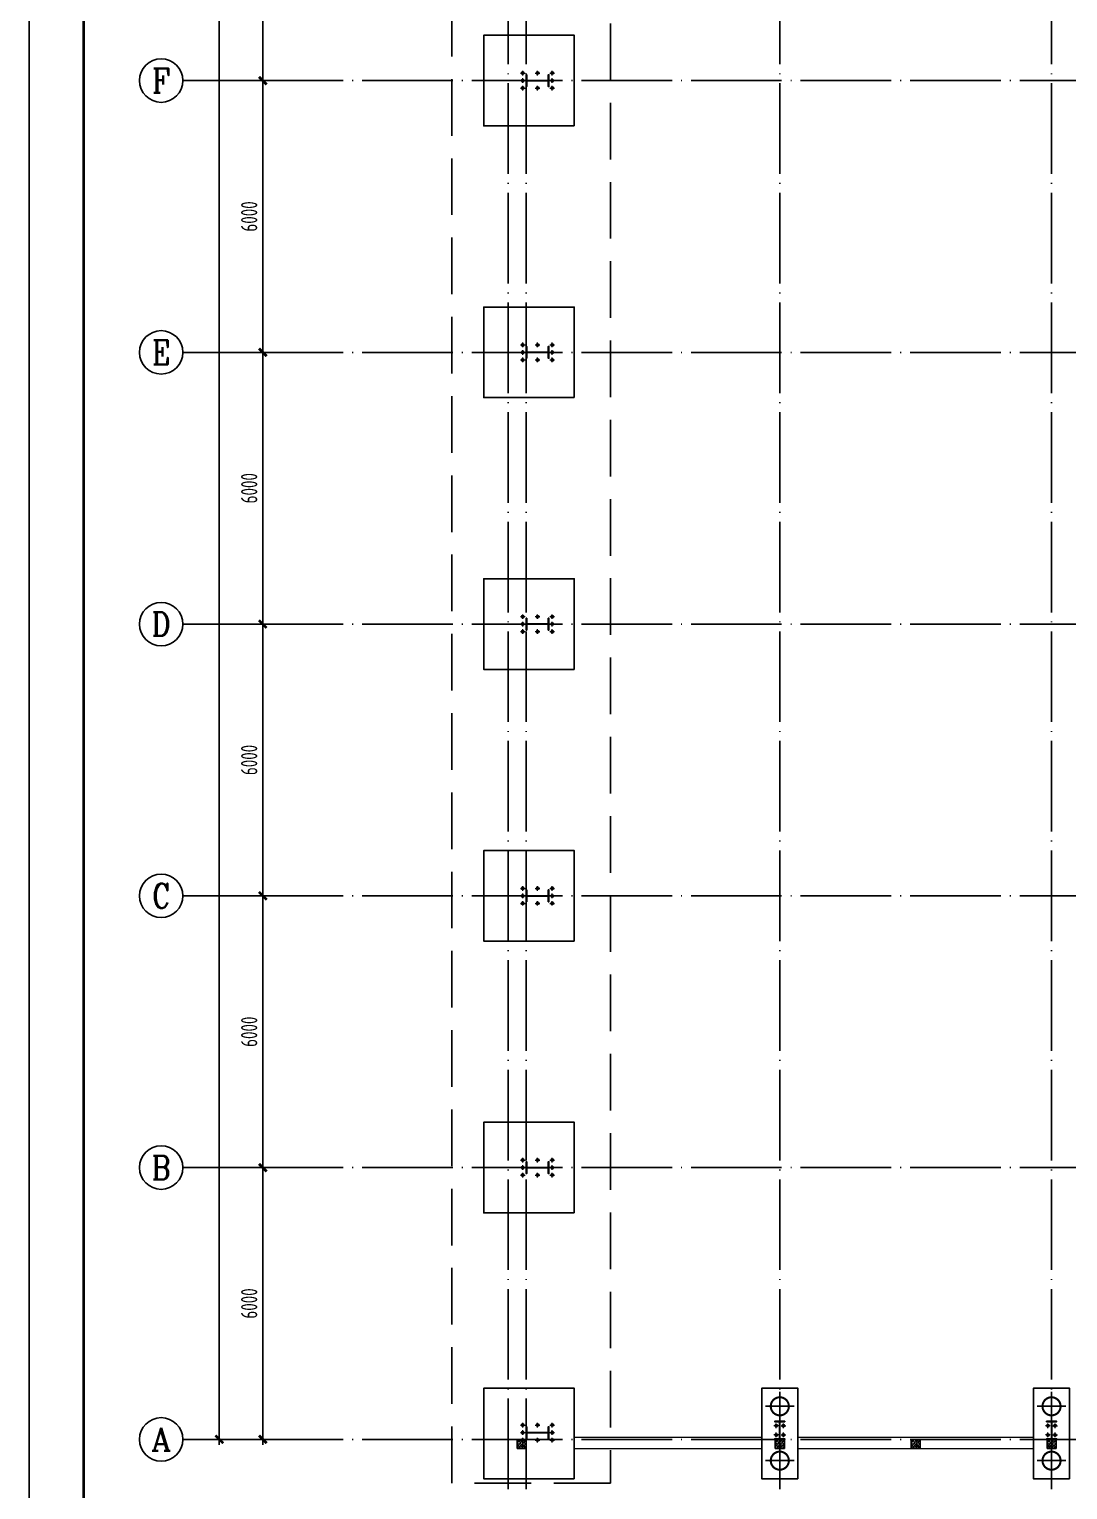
# Model space of a CAD drawing. Extents: x -1389621 to 57380, y -92505 to 283644.
# Drawn here: x -1314052 to -1291119, y 166004 to 198252 of the extents above; entities that cross this region are included whole.
import ezdxf
from ezdxf.enums import TextEntityAlignment as Align

# ---------------------------------------------------------------- set-up
doc = ezdxf.new("R2010")
doc.units = 0
doc.header["$LTSCALE"] = 100
doc.header["$MEASUREMENT"] = 0
for name, pattern in [('CENTERX2', [101.6, 63.5, -12.7, 12.7, -12.7]), ('DASH', [0.35, 0.25, -0.1]), ('DOTE', [2.42, 2, -0.2, 0.02, -0.2])]:
    doc.linetypes.add(name, pattern=pattern)
doc.layers.get('0').update_dxf_attribs({"linetype": 'CONTINUOUS'})
doc.layers.get('Defpoints').update_dxf_attribs({"linetype": 'CONTINUOUS'})
for name, color, linetype in [('11000', 4, 'CONTINUOUS'), ('708', 2, 'CONTINUOUS'), ('AXIS', 3, 'CONTINUOUS'), ('AXIS_TEXT', 7, 'CONTINUOUS'), ('BORDER', 7, 'CONTINUOUS'), ('DIM', 3, 'CONTINUOUS'), ('DOTE', 1, 'DOTE'), ('单桩', 6, 'CONTINUOUS'), ('承台', 2, 'CONTINUOUS'), ('柱子', 3, 'CONTINUOUS'), ('标注', 4, 'CONTINUOUS')]:
    doc.layers.add(name, color=color, linetype=linetype)
doc.layers.add('HATCH', color=254, linetype='CONTINUOUS', lineweight=0)
doc.layers.add('轴线', color=1, linetype='CENTERX2', lineweight=13)
doc.styles.add('_TCH_AXIS', font='COMPLEX', dxfattribs={"bigfont": 'GBCBIG'})
doc.styles.add('COMPLEX', font='COMPLEX')
doc.styles.add('DIM_FONT', font='SIMPLEX', dxfattribs={"width": 0.7, "bigfont": 'GBCBIG'})
doc.styles.add('TSSD_Dimension', font='tssdeng.shx', dxfattribs={"width": 0.7, "bigfont": 'hztxt.shx'})
doc.dimstyles.new('TSSD_100_100', dxfattribs={"dimtxt": 300, "dimasz": 100, "dimexe": 100, "dimexo": 250, "dimgap": 100, "dimtad": 1, "dimdec": 0, "dimzin": 0, "dimdsep": 46, "dimtxsty": 'TSSD_Dimension', "dimblk": 'ARCHTICK', "dimblk1": 'ARCHTICK', "dimblk2": 'ARCHTICK', "dimcen": 0, "dimdle": 100, "dimclrt": 7, "dimadec": 0, "dimazin": 0, "dimtfac": 1, "dimtdec": 0, "dimtix": 1, "dimtmove": 2, "dimatfit": 3, "dimfxl": 0, "dimtolj": 1, "dimtzin": 0, "dimarcsym": 0})

# ---------------------------------------------------------------- blocks, each defined once
blk = doc.blocks.new('_ArchTick')
at = {"color": 0, "linetype": 'ByBlock'}
blk.add_lwpolyline([(-0.71, -0.71, 0.5, 0.5, 0), (0.71, 0.71, 0.5, 0.5, 0)], format="xyseb", dxfattribs=at)
blk = doc.blocks.new('*D1594')
at = {"layer": 'Defpoints', "color": 0, "ltscale": 100}
for p in [(-1308894, 173117), (-1307400, 173117), (-1307400, 167117)]:
    blk.add_point(p, dxfattribs=at)
at = {"layer": 'DIM', "color": 0, "lineweight": -2, "ltscale": 100}
for p, q in [((-1308894, 166997), (-1308894, 173237)), ((-1307700, 173117), (-1309014, 173117)), ((-1307700, 167117), (-1309014, 167117))]:
    blk.add_line(p, q, dxfattribs=at)
at = {"layer": 'DIM', "color": 0, "lineweight": -2, "ltscale": 100, "xscale": 120, "yscale": 120, "zscale": 120}
for p, rotation in [((-1308894, 173117), 90), ((-1308894, 167117), 270)]:
    blk.add_blockref('_ArchTick', p, dxfattribs=dict(at, rotation=rotation))
at = {"layer": 'DIM', "color": 7, "ltscale": 100, "insert": (-1309194, 170117), "char_height": 360, "attachment_point": 5, "rotation": 90, "style": 'TSSD_Dimension'}
blk.add_mtext('\\A1;6000', dxfattribs=at)
blk = doc.blocks.new('*D1595')
at = {"layer": 'Defpoints', "color": 0, "ltscale": 100}
for p in [(-1308894, 179117), (-1307400, 179117), (-1307400, 173117)]:
    blk.add_point(p, dxfattribs=at)
at = {"layer": 'DIM', "color": 0, "lineweight": -2, "ltscale": 100}
for p, q in [((-1307700, 179117), (-1309014, 179117)), ((-1308894, 172997), (-1308894, 179237)), ((-1307700, 173117), (-1309014, 173117))]:
    blk.add_line(p, q, dxfattribs=at)
at = {"layer": 'DIM', "color": 0, "lineweight": -2, "ltscale": 100, "xscale": 120, "yscale": 120, "zscale": 120}
for p, rotation in [((-1308894, 179117), 90), ((-1308894, 173117), 270)]:
    blk.add_blockref('_ArchTick', p, dxfattribs=dict(at, rotation=rotation))
at = {"layer": 'DIM', "color": 7, "ltscale": 100, "insert": (-1309194, 176117), "char_height": 360, "attachment_point": 5, "rotation": 90, "style": 'TSSD_Dimension'}
blk.add_mtext('\\A1;6000', dxfattribs=at)
blk = doc.blocks.new('*D1596')
at = {"layer": 'Defpoints', "color": 0, "ltscale": 100}
for p in [(-1308894, 185117), (-1307400, 185117), (-1307400, 179117)]:
    blk.add_point(p, dxfattribs=at)
at = {"layer": 'DIM', "color": 0, "lineweight": -2, "ltscale": 100}
for p, q in [((-1307700, 185117), (-1309014, 185117)), ((-1308894, 178997), (-1308894, 185237)), ((-1307700, 179117), (-1309014, 179117))]:
    blk.add_line(p, q, dxfattribs=at)
at = {"layer": 'DIM', "color": 0, "lineweight": -2, "ltscale": 100, "xscale": 120, "yscale": 120, "zscale": 120}
for p, rotation in [((-1308894, 185117), 90), ((-1308894, 179117), 270)]:
    blk.add_blockref('_ArchTick', p, dxfattribs=dict(at, rotation=rotation))
at = {"layer": 'DIM', "color": 7, "ltscale": 100, "insert": (-1309194, 182117), "char_height": 360, "attachment_point": 5, "rotation": 90, "style": 'TSSD_Dimension'}
blk.add_mtext('\\A1;6000', dxfattribs=at)
blk = doc.blocks.new('*D1597')
at = {"layer": 'Defpoints', "color": 0, "ltscale": 100}
for p in [(-1308894, 191117), (-1307400, 191117), (-1307400, 185117)]:
    blk.add_point(p, dxfattribs=at)
at = {"layer": 'DIM', "color": 0, "lineweight": -2, "ltscale": 100}
for p, q in [((-1308894, 184997), (-1308894, 191237)), ((-1307700, 191117), (-1309014, 191117)), ((-1307700, 185117), (-1309014, 185117))]:
    blk.add_line(p, q, dxfattribs=at)
at = {"layer": 'DIM', "color": 0, "lineweight": -2, "ltscale": 100, "xscale": 120, "yscale": 120, "zscale": 120}
for p, rotation in [((-1308894, 191117), 90), ((-1308894, 185117), 270)]:
    blk.add_blockref('_ArchTick', p, dxfattribs=dict(at, rotation=rotation))
at = {"layer": 'DIM', "color": 7, "ltscale": 100, "insert": (-1309194, 188117), "char_height": 360, "attachment_point": 5, "rotation": 90, "style": 'TSSD_Dimension'}
blk.add_mtext('\\A1;6000', dxfattribs=at)
blk = doc.blocks.new('*D1598')
at = {"layer": 'Defpoints', "color": 0, "ltscale": 100}
for p in [(-1308894, 197117), (-1307400, 197117), (-1307400, 191117)]:
    blk.add_point(p, dxfattribs=at)
at = {"layer": 'DIM', "color": 0, "lineweight": -2, "ltscale": 100}
for p, q in [((-1307700, 197117), (-1309014, 197117)), ((-1308894, 190997), (-1308894, 197237)), ((-1307700, 191117), (-1309014, 191117))]:
    blk.add_line(p, q, dxfattribs=at)
at = {"layer": 'DIM', "color": 0, "lineweight": -2, "ltscale": 100, "xscale": 120, "yscale": 120, "zscale": 120}
for p, rotation in [((-1308894, 197117), 90), ((-1308894, 191117), 270)]:
    blk.add_blockref('_ArchTick', p, dxfattribs=dict(at, rotation=rotation))
at = {"layer": 'DIM', "color": 7, "ltscale": 100, "insert": (-1309194, 194117), "char_height": 360, "attachment_point": 5, "rotation": 90, "style": 'TSSD_Dimension'}
blk.add_mtext('\\A1;6000', dxfattribs=at)
blk = doc.blocks.new('*D1599')
at = {"layer": 'Defpoints', "color": 0, "ltscale": 100}
for p in [(-1308894, 203117), (-1307400, 203117), (-1307400, 197117)]:
    blk.add_point(p, dxfattribs=at)
at = {"layer": 'DIM', "color": 0, "lineweight": -2, "ltscale": 100}
for p, q in [((-1308894, 196997), (-1308894, 203237)), ((-1307700, 203117), (-1309014, 203117)), ((-1307700, 197117), (-1309014, 197117))]:
    blk.add_line(p, q, dxfattribs=at)
at = {"layer": 'DIM', "color": 0, "lineweight": -2, "ltscale": 100, "xscale": 120, "yscale": 120, "zscale": 120}
for p, rotation in [((-1308894, 203117), 90), ((-1308894, 197117), 270)]:
    blk.add_blockref('_ArchTick', p, dxfattribs=dict(at, rotation=rotation))
at = {"layer": 'DIM', "color": 7, "ltscale": 100, "insert": (-1309194, 200117), "char_height": 360, "attachment_point": 5, "rotation": 90, "style": 'TSSD_Dimension'}
blk.add_mtext('\\A1;6000', dxfattribs=at)
blk = doc.blocks.new('*D1606')
at = {"layer": 'Defpoints', "color": 0, "ltscale": 100}
for p in [(-1309854, 239117), (-1307160, 239117), (-1307160, 167117)]:
    blk.add_point(p, dxfattribs=at)
at = {"layer": 'DIM', "color": 0, "lineweight": -2, "ltscale": 100}
for p, q in [((-1307460, 239117), (-1309974, 239117)), ((-1309854, 166997), (-1309854, 239237)), ((-1307460, 167117), (-1309974, 167117))]:
    blk.add_line(p, q, dxfattribs=at)
at = {"layer": 'DIM', "color": 0, "lineweight": -2, "ltscale": 100, "xscale": 120, "yscale": 120, "zscale": 120}
for p, rotation in [((-1309854, 239117), 90), ((-1309854, 167117), 270)]:
    blk.add_blockref('_ArchTick', p, dxfattribs=dict(at, rotation=rotation))
at = {"layer": 'DIM', "color": 7, "ltscale": 100, "insert": (-1310154, 203117), "char_height": 360, "attachment_point": 5, "rotation": 90, "style": 'TSSD_Dimension'}
blk.add_mtext('\\A1;72000', dxfattribs=at)
blk = doc.blocks.new('_AXISO')
blk.add_circle((0, 0), 0.5)
at = {"layer": 'AXIS_TEXT', "style": 'COMPLEX', "width": 1.041667}
blk.add_attdef('A', text='', height=0.56, dxfattribs=at).set_placement((-0.25, -0.28), (0.25, -0.28), align=Align.FIT)
blk = doc.blocks.new('U_B0HTE')
at = {"layer": '单桩'}
for p, q in [((-269.25, 0), (269.25, 0)), ((0, 269.25), (0, -269.25))]:
    blk.add_line(p, q, dxfattribs=at)
at = {"layer": '单桩', "const_width": 38.5}
blk.add_lwpolyline([(-169.25, 0, 1), (169.25, 0, 1)], format="xyb", close=True, dxfattribs=at)
at = {"style": 'DIM_FONT', "width": 0.8, "flags": 9}
for tag in ['YSIZE', 'XSIZE']:
    blk.add_attdef(tag, (0, 0), '', height=0.5, dxfattribs=at)

msp = doc.modelspace()

# ---------------------------------------------------------------- hatches: boundary and pattern name
h = msp.add_hatch(color=256)
edge = h.paths.add_edge_path()
edge.add_arc((-1303152.845, 197281.717), 26, 0, 360)
h = msp.add_hatch(color=256)
edge = h.paths.add_edge_path()
edge.add_arc((-1303152.845, 197116.717), 26, 0, 360)
h = msp.add_hatch(color=256)
edge = h.paths.add_edge_path()
edge.add_arc((-1302827.845, 197281.717), 26, 0, 360)
h = msp.add_hatch(color=256)
edge = h.paths.add_edge_path()
edge.add_arc((-1302502.845, 197281.717), 26, 0, 360)
h = msp.add_hatch(color=256)
edge = h.paths.add_edge_path()
edge.add_arc((-1302502.845, 197116.717), 26, 0, 360)
h = msp.add_hatch(color=256)
edge = h.paths.add_edge_path()
edge.add_arc((-1303152.845, 196951.717), 26, 0, 360)
h = msp.add_hatch(color=256)
edge = h.paths.add_edge_path()
edge.add_arc((-1302827.845, 196951.717), 26, 0, 360)
h = msp.add_hatch(color=256)
edge = h.paths.add_edge_path()
edge.add_arc((-1302502.845, 196951.717), 26, 0, 360)
h = msp.add_hatch(color=256)
edge = h.paths.add_edge_path()
edge.add_arc((-1303152.845, 191281.717), 26, 0, 360)
h = msp.add_hatch(color=256)
edge = h.paths.add_edge_path()
edge.add_arc((-1302827.845, 191281.717), 26, 0, 360)
h = msp.add_hatch(color=256)
edge = h.paths.add_edge_path()
edge.add_arc((-1302502.845, 191281.717), 26, 0, 360)
h = msp.add_hatch(color=256)
edge = h.paths.add_edge_path()
edge.add_arc((-1303152.845, 191116.717), 26, 0, 360)
h = msp.add_hatch(color=256)
edge = h.paths.add_edge_path()
edge.add_arc((-1303152.845, 190951.717), 26, 0, 360)
h = msp.add_hatch(color=256)
edge = h.paths.add_edge_path()
edge.add_arc((-1302827.845, 190951.717), 26, 0, 360)
h = msp.add_hatch(color=256)
edge = h.paths.add_edge_path()
edge.add_arc((-1302502.845, 191116.717), 26, 0, 360)
h = msp.add_hatch(color=256)
edge = h.paths.add_edge_path()
edge.add_arc((-1302502.845, 190951.717), 26, 0, 360)
h = msp.add_hatch(color=256)
edge = h.paths.add_edge_path()
edge.add_arc((-1303152.845, 185281.717), 26, 0, 360)
h = msp.add_hatch(color=256)
edge = h.paths.add_edge_path()
edge.add_arc((-1303152.845, 185116.717), 26, 0, 360)
h = msp.add_hatch(color=256)
edge = h.paths.add_edge_path()
edge.add_arc((-1302827.845, 185281.717), 26, 0, 360)
h = msp.add_hatch(color=256)
edge = h.paths.add_edge_path()
edge.add_arc((-1302502.845, 185281.717), 26, 0, 360)
h = msp.add_hatch(color=256)
edge = h.paths.add_edge_path()
edge.add_arc((-1302502.845, 185116.717), 26, 0, 360)
h = msp.add_hatch(color=256)
edge = h.paths.add_edge_path()
edge.add_arc((-1303152.845, 184951.717), 26, 0, 360)
h = msp.add_hatch(color=256)
edge = h.paths.add_edge_path()
edge.add_arc((-1302827.845, 184951.717), 26, 0, 360)
h = msp.add_hatch(color=256)
edge = h.paths.add_edge_path()
edge.add_arc((-1302502.845, 184951.717), 26, 0, 360)
h = msp.add_hatch(color=256)
edge = h.paths.add_edge_path()
edge.add_arc((-1303152.845, 179281.717), 26, 0, 360)
h = msp.add_hatch(color=256)
edge = h.paths.add_edge_path()
edge.add_arc((-1302827.845, 179281.717), 26, 0, 360)
h = msp.add_hatch(color=256)
edge = h.paths.add_edge_path()
edge.add_arc((-1302502.845, 179281.717), 26, 0, 360)
h = msp.add_hatch(color=256)
edge = h.paths.add_edge_path()
edge.add_arc((-1303152.845, 179116.717), 26, 0, 360)
h = msp.add_hatch(color=256)
edge = h.paths.add_edge_path()
edge.add_arc((-1303152.845, 178951.717), 26, 0, 360)
h = msp.add_hatch(color=256)
edge = h.paths.add_edge_path()
edge.add_arc((-1302827.845, 178951.717), 26, 0, 360)
h = msp.add_hatch(color=256)
edge = h.paths.add_edge_path()
edge.add_arc((-1302502.845, 179116.717), 26, 0, 360)
h = msp.add_hatch(color=256)
edge = h.paths.add_edge_path()
edge.add_arc((-1302502.845, 178951.717), 26, 0, 360)
h = msp.add_hatch(color=256)
edge = h.paths.add_edge_path()
edge.add_arc((-1303152.845, 173281.717), 26, 0, 360)
h = msp.add_hatch(color=256)
edge = h.paths.add_edge_path()
edge.add_arc((-1302827.845, 173281.717), 26, 0, 360)
h = msp.add_hatch(color=256)
edge = h.paths.add_edge_path()
edge.add_arc((-1302502.845, 173281.717), 26, 0, 360)
h = msp.add_hatch(color=256)
edge = h.paths.add_edge_path()
edge.add_arc((-1303152.845, 173116.717), 26, 0, 360)
h = msp.add_hatch(color=256)
edge = h.paths.add_edge_path()
edge.add_arc((-1303152.845, 172951.717), 26, 0, 360)
h = msp.add_hatch(color=256)
edge = h.paths.add_edge_path()
edge.add_arc((-1302827.845, 172951.717), 26, 0, 360)
h = msp.add_hatch(color=256)
edge = h.paths.add_edge_path()
edge.add_arc((-1302502.845, 173116.717), 26, 0, 360)
h = msp.add_hatch(color=256)
edge = h.paths.add_edge_path()
edge.add_arc((-1302502.845, 172951.717), 26, 0, 360)
h = msp.add_hatch(color=256)
edge = h.paths.add_edge_path()
edge.add_arc((-1303152.845, 167431.717), 26, 0, 360)
h = msp.add_hatch(color=256)
edge = h.paths.add_edge_path()
edge.add_arc((-1302827.845, 167431.717), 26, 0, 360)
h = msp.add_hatch(color=256)
edge = h.paths.add_edge_path()
edge.add_arc((-1302502.845, 167431.717), 26, 0, 360)
h = msp.add_hatch(color=256)
edge = h.paths.add_edge_path()
edge.add_arc((-1297557.845, 167416.717), 26, 0, 360)
h = msp.add_hatch(color=256)
edge = h.paths.add_edge_path()
edge.add_arc((-1297397.845, 167416.717), 26, 0, 360)
h = msp.add_hatch(color=256)
edge = h.paths.add_edge_path()
edge.add_arc((-1291557.845, 167416.717), 26, 0, 360)
h = msp.add_hatch(color=256)
edge = h.paths.add_edge_path()
edge.add_arc((-1291397.845, 167416.717), 26, 0, 360)
h = msp.add_hatch(color=256)
edge = h.paths.add_edge_path()
edge.add_arc((-1303152.845, 167266.717), 26, 0, 360)
h = msp.add_hatch(color=256)
edge = h.paths.add_edge_path()
edge.add_arc((-1303152.845, 167101.717), 26, 0, 360)
h = msp.add_hatch(color=256)
edge = h.paths.add_edge_path()
edge.add_arc((-1302827.845, 167101.717), 26, 0, 360)
h = msp.add_hatch(color=256)
edge = h.paths.add_edge_path()
edge.add_arc((-1302502.845, 167266.717), 26, 0, 360)
h = msp.add_hatch(color=256)
edge = h.paths.add_edge_path()
edge.add_arc((-1302502.845, 167101.717), 26, 0, 360)
h = msp.add_hatch(color=256)
edge = h.paths.add_edge_path()
edge.add_arc((-1297557.845, 167216.717), 26, 0, 360)
h = msp.add_hatch(color=256)
edge = h.paths.add_edge_path()
edge.add_arc((-1297397.845, 167216.717), 26, 0, 360)
h = msp.add_hatch(color=256)
edge = h.paths.add_edge_path()
edge.add_arc((-1291557.845, 167216.717), 26, 0, 360)
h = msp.add_hatch(color=256)
edge = h.paths.add_edge_path()
edge.add_arc((-1291397.845, 167216.717), 26, 0, 360)
at = {"layer": 'HATCH'}
h = msp.add_hatch(dxfattribs=at)
h.set_pattern_fill('ARMORED', color=256, scale=10, style=0)
h.set_pattern_definition([(50, (-676080.907, 199842.854), (71.726018, -6.2752135), [7.5, -82.5]), (355, (-676080.91, 199842.854), (-13.875133, 75.219213), [6, -66]), (100.4514, (-676074.93, 199842.33), (57.850938, 68.943954), [6.374019, -70.114211]), (46.1842, (-676080.91, 199862.85), (106.724105, -16.551901), [11.25, -123.75]), (96.6356, (-676072.01, 199861.48), (93.46627, 97.411787), [9.561029, -105.1713]), (351.1842, (-676080.91, 199862.85), (93.466195, 97.41186), [9, -99]), (21, (-676070.907, 199857.854), (59.690705, -40.261889), [7.5, -82.5]), (326, (-676070.91, 199857.854), (24.331533, 72.5150045), [6, -66]), (71.4514, (-676065.93, 199854.5), (84.022263, 32.25305), [6.374019, -70.114211]), (37.5, (-676080.907, 199842.854), (1.2159855, 33.2893854), [0, -65.2, 0, -67, 0, -66.25]), (7.5, (-676080.907, 199842.854), (26.3069537, 39.4411712), [0, -38.2, 0, -63.7, 0, -25.25]), (327.5, (-676103.207, 199842.854), (53.3822436, -2.2554872), [0, -25, 0, -78, 0, -103.5]), (317.5, (-676113.207, 199842.854), (58.318617, 10.0104982), [0, -32.5, 0, -51.8, 0, -73.5]), (45, (-676080.907, 199842.854), (-35.355339, 35.355339), [])])
h.paths.add_polyline_path([(-1303277.845, 166916.717), (-1303077.845, 166916.717), (-1303077.845, 167116.717), (-1303277.845, 167116.717)])
h = msp.add_hatch(dxfattribs=at)
h.set_pattern_fill('ARMORED', color=256, scale=10, style=0)
h.set_pattern_definition([(50, (-670380.907, 199842.854), (71.726018, -6.2752135), [7.5, -82.5]), (355, (-670380.91, 199842.854), (-13.875133, 75.219213), [6, -66]), (100.4514, (-670374.93, 199842.33), (57.850938, 68.943954), [6.374019, -70.114211]), (46.1842, (-670380.91, 199862.85), (106.724105, -16.551901), [11.25, -123.75]), (96.6356, (-670372.01, 199861.48), (93.46627, 97.411787), [9.561029, -105.1713]), (351.1842, (-670380.91, 199862.85), (93.466195, 97.41186), [9, -99]), (21, (-670370.907, 199857.854), (59.690705, -40.261889), [7.5, -82.5]), (326, (-670370.91, 199857.854), (24.331533, 72.5150045), [6, -66]), (71.4514, (-670365.93, 199854.5), (84.022263, 32.25305), [6.374019, -70.114211]), (37.5, (-670380.907, 199842.854), (1.2159855, 33.2893854), [0, -65.2, 0, -67, 0, -66.25]), (7.5, (-670380.907, 199842.854), (26.3069537, 39.4411712), [0, -38.2, 0, -63.7, 0, -25.25]), (327.5, (-670403.207, 199842.854), (53.3822436, -2.2554872), [0, -25, 0, -78, 0, -103.5]), (317.5, (-670413.207, 199842.854), (58.318617, 10.0104982), [0, -32.5, 0, -51.8, 0, -73.5]), (45, (-670380.907, 199842.854), (-35.355339, 35.355339), [])])
h.paths.add_polyline_path([(-1297577.845, 166916.717), (-1297377.845, 166916.717), (-1297377.845, 167116.717), (-1297577.845, 167116.717)])
h = msp.add_hatch(dxfattribs=at)
h.set_pattern_fill('ARMORED', color=256, scale=10, style=0)
h.set_pattern_definition([(50, (-667380.907, 199842.854), (71.726018, -6.2752135), [7.5, -82.5]), (355, (-667380.91, 199842.854), (-13.875133, 75.219213), [6, -66]), (100.4514, (-667374.93, 199842.33), (57.850938, 68.943954), [6.374019, -70.114211]), (46.1842, (-667380.91, 199862.85), (106.724105, -16.551901), [11.25, -123.75]), (96.6356, (-667372.01, 199861.48), (93.46627, 97.411787), [9.561029, -105.1713]), (351.1842, (-667380.91, 199862.85), (93.466195, 97.41186), [9, -99]), (21, (-667370.907, 199857.854), (59.690705, -40.261889), [7.5, -82.5]), (326, (-667370.91, 199857.854), (24.331533, 72.5150045), [6, -66]), (71.4514, (-667365.93, 199854.5), (84.022263, 32.25305), [6.374019, -70.114211]), (37.5, (-667380.907, 199842.854), (1.2159855, 33.2893854), [0, -65.2, 0, -67, 0, -66.25]), (7.5, (-667380.907, 199842.854), (26.3069537, 39.4411712), [0, -38.2, 0, -63.7, 0, -25.25]), (327.5, (-667403.207, 199842.854), (53.3822436, -2.2554872), [0, -25, 0, -78, 0, -103.5]), (317.5, (-667413.207, 199842.854), (58.318617, 10.0104982), [0, -32.5, 0, -51.8, 0, -73.5]), (45, (-667380.907, 199842.854), (-35.355339, 35.355339), [])])
h.paths.add_polyline_path([(-1294577.845, 166916.717), (-1294377.845, 166916.717), (-1294377.845, 167116.717), (-1294577.845, 167116.717)])
h = msp.add_hatch(dxfattribs=at)
h.set_pattern_fill('ARMORED', color=256, scale=10, style=0)
h.set_pattern_definition([(50, (-664380.907, 199842.854), (71.726018, -6.2752135), [7.5, -82.5]), (355, (-664380.91, 199842.854), (-13.875133, 75.219213), [6, -66]), (100.4514, (-664374.93, 199842.33), (57.850938, 68.943954), [6.374019, -70.114211]), (46.1842, (-664380.91, 199862.85), (106.724105, -16.551901), [11.25, -123.75]), (96.6356, (-664372.01, 199861.48), (93.46627, 97.411787), [9.561029, -105.1713]), (351.1842, (-664380.91, 199862.85), (93.466195, 97.41186), [9, -99]), (21, (-664370.907, 199857.854), (59.690705, -40.261889), [7.5, -82.5]), (326, (-664370.91, 199857.854), (24.331533, 72.5150045), [6, -66]), (71.4514, (-664365.93, 199854.5), (84.022263, 32.25305), [6.374019, -70.114211]), (37.5, (-664380.907, 199842.854), (1.2159855, 33.2893854), [0, -65.2, 0, -67, 0, -66.25]), (7.5, (-664380.907, 199842.854), (26.3069537, 39.4411712), [0, -38.2, 0, -63.7, 0, -25.25]), (327.5, (-664403.207, 199842.854), (53.3822436, -2.2554872), [0, -25, 0, -78, 0, -103.5]), (317.5, (-664413.207, 199842.854), (58.318617, 10.0104982), [0, -32.5, 0, -51.8, 0, -73.5]), (45, (-664380.907, 199842.854), (-35.355339, 35.355339), [])])
h.paths.add_polyline_path([(-1291577.845, 166916.717), (-1291377.845, 166916.717), (-1291377.845, 167116.717), (-1291577.845, 167116.717)])

# ---------------------------------------------------------------- linework, layer by layer
at = {"layer": '11000'}
for centre in [(-1303152.845, 197281.717), (-1303152.845, 197116.717), (-1302827.845, 197281.717), (-1302502.845, 197281.717), (-1302502.845, 197116.717), (-1303152.845, 196951.717), (-1302827.845, 196951.717), (-1302502.845, 196951.717), (-1303152.845, 191281.717), (-1302827.845, 191281.717), (-1302502.845, 191281.717), (-1303152.845, 191116.717), (-1303152.845, 190951.717), (-1302827.845, 190951.717), (-1302502.845, 191116.717), (-1302502.845, 190951.717), (-1303152.845, 185281.717), (-1303152.845, 185116.717), (-1302827.845, 185281.717), (-1302502.845, 185281.717), (-1302502.845, 185116.717), (-1303152.845, 184951.717), (-1302827.845, 184951.717), (-1302502.845, 184951.717), (-1303152.845, 179281.717), (-1302827.845, 179281.717), (-1302502.845, 179281.717), (-1303152.845, 179116.717), (-1303152.845, 178951.717), (-1302827.845, 178951.717), (-1302502.845, 179116.717), (-1302502.845, 178951.717), (-1303152.845, 173281.717), (-1302827.845, 173281.717), (-1302502.845, 173281.717), (-1303152.845, 173116.717), (-1303152.845, 172951.717), (-1302827.845, 172951.717), (-1302502.845, 173116.717), (-1302502.845, 172951.717), (-1303152.845, 167431.717), (-1302827.845, 167431.717), (-1302502.845, 167431.717), (-1297557.845, 167416.717), (-1297397.845, 167416.717), (-1291557.845, 167416.717), (-1291397.845, 167416.717), (-1303152.845, 167266.717), (-1303152.845, 167101.717), (-1302827.845, 167101.717), (-1302502.845, 167266.717), (-1302502.845, 167101.717), (-1297557.845, 167216.717), (-1297397.845, 167216.717), (-1291557.845, 167216.717), (-1291397.845, 167216.717)]:
    msp.add_circle(centre, 26, dxfattribs=at)
at = {"layer": '708'}
for points in [[(-1303277.845, 166916.717), (-1303077.845, 166916.717), (-1303077.845, 167116.717), (-1303277.845, 167116.717)], [(-1297577.845, 166916.717), (-1297377.845, 166916.717), (-1297377.845, 167116.717), (-1297577.845, 167116.717)], [(-1294577.845, 166916.717), (-1294377.845, 166916.717), (-1294377.845, 167116.717), (-1294577.845, 167116.717)], [(-1291577.845, 166916.717), (-1291377.845, 166916.717), (-1291377.845, 167116.717), (-1291577.845, 167116.717)]]:
    msp.add_lwpolyline(points, close=True, dxfattribs=at)
at = {"layer": 'AXIS'}
for p, q in [((-1307399.842, 197116.717), (-1310657.587, 197116.717)), ((-1307399.842, 191116.717), (-1310657.587, 191116.717)), ((-1307399.842, 185116.717), (-1310657.587, 185116.717)), ((-1307399.842, 179116.717), (-1310657.587, 179116.717)), ((-1307399.842, 173116.717), (-1310657.587, 173116.717)), ((-1307399.842, 167116.717), (-1310657.587, 167116.717))]:
    msp.add_line(p, q, dxfattribs=at)
at = {"layer": 'BORDER'}
msp.add_lwpolyline([(-1314051.508, 147698.469), (-1314051.508, 248618.469), (-1242771.508, 248618.469), (-1242771.508, 147698.469)], close=True, dxfattribs=at)
at = {"layer": 'BORDER', "const_width": 60}
msp.add_lwpolyline([(-1312851.508, 148898.469), (-1312851.508, 245618.469), (-1243971.508, 245618.469), (-1243971.508, 148898.469)], close=True, dxfattribs=at)
at = {"layer": 'DOTE', "linetype": 'DOTE', "ltscale": 10}
for p, q in [((-1303477.845, 240616.717), (-1303477.845, 165616.717)), ((-1303077.845, 240616.717), (-1303077.845, 165616.717)), ((-1297477.845, 240616.717), (-1297477.845, 165616.717)), ((-1291477.845, 240616.717), (-1291477.845, 165616.717)), ((-1265977.845, 197116.717), (-1307399.842, 197116.717)), ((-1265977.845, 191116.717), (-1307399.842, 191116.717)), ((-1265977.845, 185116.717), (-1307399.842, 185116.717)), ((-1265977.845, 179116.717), (-1307399.842, 179116.717)), ((-1265977.845, 173116.717), (-1307399.842, 173116.717)), ((-1265977.845, 167116.717), (-1307399.842, 167116.717))]:
    msp.add_line(p, q, dxfattribs=at)
at = {"layer": 'HATCH', "ltscale": 100}
for p, q in [((-1302015.015, 167166.717), (-1297877.845, 167166.717)), ((-1297077.845, 167166.717), (-1291877.845, 167166.717)), ((-1302015.015, 166916.717), (-1297877.845, 166916.717)), ((-1297077.845, 166916.717), (-1291877.845, 166916.717))]:
    msp.add_line(p, q, dxfattribs=at)
at = {"layer": '承台'}
for points in [[(-1302015.015, 196116.717), (-1304015.015, 196116.717), (-1304015.015, 198116.717), (-1302015.015, 198116.717), (-1302015.015, 196116.717)], [(-1302015.015, 190116.717), (-1304015.015, 190116.717), (-1304015.015, 192116.717), (-1302015.015, 192116.717), (-1302015.015, 190116.717)], [(-1302015.015, 184116.717), (-1304015.015, 184116.717), (-1304015.015, 186116.717), (-1302015.015, 186116.717), (-1302015.015, 184116.717)], [(-1302015.015, 178116.717), (-1304015.015, 178116.717), (-1304015.015, 180116.717), (-1302015.015, 180116.717), (-1302015.015, 178116.717)], [(-1302015.015, 172116.717), (-1304015.015, 172116.717), (-1304015.015, 174116.717), (-1302015.015, 174116.717), (-1302015.015, 172116.717)], [(-1302015.015, 166246.717), (-1304015.015, 166246.717), (-1304015.015, 168246.717), (-1302015.015, 168246.717), (-1302015.015, 166246.717)], [(-1297077.845, 166246.717), (-1297877.845, 166246.717), (-1297877.845, 168246.717), (-1297077.845, 168246.717), (-1297077.845, 166246.717)], [(-1291077.845, 166246.717), (-1291877.845, 166246.717), (-1291877.845, 168246.717), (-1291077.845, 168246.717), (-1291077.845, 166246.717)]]:
    msp.add_lwpolyline(points, dxfattribs=at)
at = {"layer": '柱子', "ltscale": 100}
for points in [[(-1303065.845, 197112.717), (-1303065.845, 196986.717), (-1303077.845, 196986.717), (-1303077.845, 197246.717), (-1303065.845, 197246.717), (-1303065.845, 197120.717), (-1302589.845, 197120.717), (-1302589.845, 197246.717), (-1302577.845, 197246.717), (-1302577.845, 196986.717), (-1302589.845, 196986.717), (-1302589.845, 197112.717)], [(-1303065.845, 191112.717), (-1303065.845, 190986.717), (-1303077.845, 190986.717), (-1303077.845, 191246.717), (-1303065.845, 191246.717), (-1303065.845, 191120.717), (-1302589.845, 191120.717), (-1302589.845, 191246.717), (-1302577.845, 191246.717), (-1302577.845, 190986.717), (-1302589.845, 190986.717), (-1302589.845, 191112.717)], [(-1303065.845, 185112.717), (-1303065.845, 184986.717), (-1303077.845, 184986.717), (-1303077.845, 185246.717), (-1303065.845, 185246.717), (-1303065.845, 185120.717), (-1302589.845, 185120.717), (-1302589.845, 185246.717), (-1302577.845, 185246.717), (-1302577.845, 184986.717), (-1302589.845, 184986.717), (-1302589.845, 185112.717)], [(-1303065.845, 179112.717), (-1303065.845, 178986.717), (-1303077.845, 178986.717), (-1303077.845, 179246.717), (-1303065.845, 179246.717), (-1303065.845, 179120.717), (-1302589.845, 179120.717), (-1302589.845, 179246.717), (-1302577.845, 179246.717), (-1302577.845, 178986.717), (-1302589.845, 178986.717), (-1302589.845, 179112.717)], [(-1303065.845, 173112.717), (-1303065.845, 172986.717), (-1303077.845, 172986.717), (-1303077.845, 173246.717), (-1303065.845, 173246.717), (-1303065.845, 173120.717), (-1302589.845, 173120.717), (-1302589.845, 173246.717), (-1302577.845, 173246.717), (-1302577.845, 172986.717), (-1302589.845, 172986.717), (-1302589.845, 173112.717)], [(-1303065.845, 167262.717), (-1303065.845, 167136.717), (-1303077.845, 167136.717), (-1303077.845, 167396.717), (-1303065.845, 167396.717), (-1303065.845, 167270.717), (-1302589.845, 167270.717), (-1302589.845, 167396.717), (-1302577.845, 167396.717), (-1302577.845, 167136.717), (-1302589.845, 167136.717), (-1302589.845, 167262.717)], [(-1297473.845, 167128.717), (-1297367.845, 167128.717), (-1297367.845, 167116.717), (-1297587.845, 167116.717), (-1297587.845, 167128.717), (-1297481.845, 167128.717), (-1297481.845, 167504.717), (-1297587.845, 167504.717), (-1297587.845, 167516.717), (-1297367.845, 167516.717), (-1297367.845, 167504.717), (-1297473.845, 167504.717)], [(-1291473.845, 167128.717), (-1291367.845, 167128.717), (-1291367.845, 167116.717), (-1291587.845, 167116.717), (-1291587.845, 167128.717), (-1291481.845, 167128.717), (-1291481.845, 167504.717), (-1291587.845, 167504.717), (-1291587.845, 167516.717), (-1291367.845, 167516.717), (-1291367.845, 167504.717), (-1291473.845, 167504.717)]]:
    msp.add_lwpolyline(points, close=True, dxfattribs=at)
at = {"layer": '标注', "linetype": 'DASH', "ltscale": 50}
msp.add_lwpolyline([(-1304721.292, 240377.801), (-1301217.941, 240377.801), (-1301217.941, 166150.517), (-1304721.292, 166150.517)], close=True, dxfattribs=at)
at = {"layer": '轴线'}
for p, q in [((-1303203.845, 197281.717), (-1303101.845, 197281.717)), ((-1303203.845, 197116.717), (-1303101.845, 197116.717)), ((-1303152.845, 197230.717), (-1303152.845, 197332.717)), ((-1303152.845, 197065.717), (-1303152.845, 197167.717)), ((-1302878.845, 197281.717), (-1302776.845, 197281.717)), ((-1302827.845, 197230.717), (-1302827.845, 197332.717)), ((-1302553.845, 197281.717), (-1302451.845, 197281.717)), ((-1302553.845, 197116.717), (-1302451.845, 197116.717)), ((-1302502.845, 197230.717), (-1302502.845, 197332.717)), ((-1302502.845, 197065.717), (-1302502.845, 197167.717)), ((-1303203.845, 196951.717), (-1303101.845, 196951.717)), ((-1303152.845, 196900.717), (-1303152.845, 197002.717)), ((-1302878.845, 196951.717), (-1302776.845, 196951.717)), ((-1302827.845, 196900.717), (-1302827.845, 197002.717)), ((-1302553.845, 196951.717), (-1302451.845, 196951.717)), ((-1302502.845, 196900.717), (-1302502.845, 197002.717)), ((-1303203.845, 191281.717), (-1303101.845, 191281.717)), ((-1303152.845, 191230.717), (-1303152.845, 191332.717)), ((-1302878.845, 191281.717), (-1302776.845, 191281.717)), ((-1302827.845, 191230.717), (-1302827.845, 191332.717)), ((-1302553.845, 191281.717), (-1302451.845, 191281.717)), ((-1302502.845, 191230.717), (-1302502.845, 191332.717)), ((-1303203.845, 191116.717), (-1303101.845, 191116.717)), ((-1303203.845, 190951.717), (-1303101.845, 190951.717)), ((-1303152.845, 191065.717), (-1303152.845, 191167.717)), ((-1303152.845, 190900.717), (-1303152.845, 191002.717)), ((-1302878.845, 190951.717), (-1302776.845, 190951.717)), ((-1302827.845, 190900.717), (-1302827.845, 191002.717)), ((-1302553.845, 191116.717), (-1302451.845, 191116.717)), ((-1302553.845, 190951.717), (-1302451.845, 190951.717)), ((-1302502.845, 191065.717), (-1302502.845, 191167.717)), ((-1302502.845, 190900.717), (-1302502.845, 191002.717)), ((-1303203.845, 185281.717), (-1303101.845, 185281.717)), ((-1303203.845, 185116.717), (-1303101.845, 185116.717)), ((-1303152.845, 185230.717), (-1303152.845, 185332.717)), ((-1303152.845, 185065.717), (-1303152.845, 185167.717)), ((-1302878.845, 185281.717), (-1302776.845, 185281.717)), ((-1302827.845, 185230.717), (-1302827.845, 185332.717)), ((-1302553.845, 185281.717), (-1302451.845, 185281.717)), ((-1302553.845, 185116.717), (-1302451.845, 185116.717)), ((-1302502.845, 185230.717), (-1302502.845, 185332.717)), ((-1302502.845, 185065.717), (-1302502.845, 185167.717)), ((-1303203.845, 184951.717), (-1303101.845, 184951.717)), ((-1303152.845, 184900.717), (-1303152.845, 185002.717)), ((-1302878.845, 184951.717), (-1302776.845, 184951.717)), ((-1302827.845, 184900.717), (-1302827.845, 185002.717)), ((-1302553.845, 184951.717), (-1302451.845, 184951.717)), ((-1302502.845, 184900.717), (-1302502.845, 185002.717)), ((-1303152.845, 179230.717), (-1303152.845, 179332.717)), ((-1302827.845, 179230.717), (-1302827.845, 179332.717)), ((-1302502.845, 179230.717), (-1302502.845, 179332.717)), ((-1303203.845, 179281.717), (-1303101.845, 179281.717)), ((-1303203.845, 179116.717), (-1303101.845, 179116.717)), ((-1303152.845, 179065.717), (-1303152.845, 179167.717)), ((-1303152.845, 178900.717), (-1303152.845, 179002.717)), ((-1302878.845, 179281.717), (-1302776.845, 179281.717)), ((-1302827.845, 178900.717), (-1302827.845, 179002.717)), ((-1302553.845, 179281.717), (-1302451.845, 179281.717)), ((-1302553.845, 179116.717), (-1302451.845, 179116.717)), ((-1302502.845, 179065.717), (-1302502.845, 179167.717)), ((-1302502.845, 178900.717), (-1302502.845, 179002.717)), ((-1303203.845, 178951.717), (-1303101.845, 178951.717)), ((-1302878.845, 178951.717), (-1302776.845, 178951.717)), ((-1302553.845, 178951.717), (-1302451.845, 178951.717)), ((-1303203.845, 173281.717), (-1303101.845, 173281.717)), ((-1303152.845, 173230.717), (-1303152.845, 173332.717)), ((-1302878.845, 173281.717), (-1302776.845, 173281.717)), ((-1302827.845, 173230.717), (-1302827.845, 173332.717)), ((-1302553.845, 173281.717), (-1302451.845, 173281.717)), ((-1302502.845, 173230.717), (-1302502.845, 173332.717)), ((-1303203.845, 173116.717), (-1303101.845, 173116.717)), ((-1303203.845, 172951.717), (-1303101.845, 172951.717)), ((-1303152.845, 173065.717), (-1303152.845, 173167.717)), ((-1303152.845, 172900.717), (-1303152.845, 173002.717)), ((-1302878.845, 172951.717), (-1302776.845, 172951.717)), ((-1302827.845, 172900.717), (-1302827.845, 173002.717)), ((-1302553.845, 173116.717), (-1302451.845, 173116.717)), ((-1302553.845, 172951.717), (-1302451.845, 172951.717)), ((-1302502.845, 173065.717), (-1302502.845, 173167.717)), ((-1302502.845, 172900.717), (-1302502.845, 173002.717)), ((-1303203.845, 167431.717), (-1303101.845, 167431.717)), ((-1303152.845, 167380.717), (-1303152.845, 167482.717)), ((-1302878.845, 167431.717), (-1302776.845, 167431.717)), ((-1302827.845, 167380.717), (-1302827.845, 167482.717)), ((-1302553.845, 167431.717), (-1302451.845, 167431.717)), ((-1302502.845, 167380.717), (-1302502.845, 167482.717)), ((-1297506.845, 167416.717), (-1297608.845, 167416.717)), ((-1297557.845, 167365.717), (-1297557.845, 167467.717)), ((-1297448.845, 167416.717), (-1297346.845, 167416.717)), ((-1297397.845, 167365.717), (-1297397.845, 167467.717)), ((-1291506.845, 167416.717), (-1291608.845, 167416.717)), ((-1291557.845, 167365.717), (-1291557.845, 167467.717)), ((-1291448.845, 167416.717), (-1291346.845, 167416.717)), ((-1291397.845, 167365.717), (-1291397.845, 167467.717)), ((-1303203.845, 167266.717), (-1303101.845, 167266.717)), ((-1303203.845, 167101.717), (-1303101.845, 167101.717)), ((-1303152.845, 167215.717), (-1303152.845, 167317.717)), ((-1303152.845, 167050.717), (-1303152.845, 167152.717)), ((-1302878.845, 167101.717), (-1302776.845, 167101.717)), ((-1302827.845, 167050.717), (-1302827.845, 167152.717)), ((-1302553.845, 167266.717), (-1302451.845, 167266.717)), ((-1302553.845, 167101.717), (-1302451.845, 167101.717)), ((-1302502.845, 167215.717), (-1302502.845, 167317.717)), ((-1302502.845, 167050.717), (-1302502.845, 167152.717)), ((-1297506.845, 167216.717), (-1297608.845, 167216.717)), ((-1297557.845, 167165.717), (-1297557.845, 167267.717)), ((-1297448.845, 167216.717), (-1297346.845, 167216.717)), ((-1297397.845, 167165.717), (-1297397.845, 167267.717)), ((-1291506.845, 167216.717), (-1291608.845, 167216.717)), ((-1291557.845, 167165.717), (-1291557.845, 167267.717)), ((-1291448.845, 167216.717), (-1291346.845, 167216.717)), ((-1291397.845, 167165.717), (-1291397.845, 167267.717))]:
    msp.add_line(p, q, dxfattribs=at)

# ---------------------------------------------------------------- block references
at = {"layer": 'AXIS'}
ref = msp.add_blockref('_AXISO', (-1311137.587, 197116.717), dxfattribs=dict(at, xscale=960, yscale=960, zscale=960))
ref.add_attrib('A', 'F', dxfattribs={"layer": 'AXIS_TEXT', "ltscale": 0.5, "height": 534.53, "style": '_TCH_AXIS'}).set_placement((-1311341.218, 196849.452), (-1310933.957, 196849.452), align=Align.FIT)
ref = msp.add_blockref('_AXISO', (-1311137.587, 191116.717), dxfattribs=dict(at, xscale=960, yscale=960, zscale=960))
ref.add_attrib('A', 'E', dxfattribs={"layer": 'AXIS_TEXT', "ltscale": 0.5, "height": 534.53, "style": '_TCH_AXIS'}).set_placement((-1311341.218, 190849.452), (-1310933.957, 190849.452), align=Align.FIT)
ref = msp.add_blockref('_AXISO', (-1311137.587, 185116.717), dxfattribs=dict(at, xscale=960, yscale=960, zscale=960))
ref.add_attrib('A', 'D', dxfattribs={"layer": 'AXIS_TEXT', "ltscale": 0.5, "height": 522.309, "style": '_TCH_AXIS'}).set_placement((-1311348.998, 184855.563), (-1310926.177, 184855.563), align=Align.FIT)
ref = msp.add_blockref('_AXISO', (-1311137.587, 179116.717), dxfattribs=dict(at, xscale=960, yscale=960, zscale=960))
ref.add_attrib('A', 'C', dxfattribs={"layer": 'AXIS_TEXT', "ltscale": 0.5, "height": 546.829, "style": '_TCH_AXIS'}).set_placement((-1311332.884, 178843.303), (-1310942.291, 178843.303), align=Align.FIT)
ref = msp.add_blockref('_AXISO', (-1311137.587, 173116.717), dxfattribs=dict(at, xscale=960, yscale=960, zscale=960))
ref.add_attrib('A', 'B', dxfattribs={"layer": 'AXIS_TEXT', "ltscale": 0.5, "height": 522.309, "style": '_TCH_AXIS'}).set_placement((-1311348.998, 172855.563), (-1310926.177, 172855.563), align=Align.FIT)
ref = msp.add_blockref('_AXISO', (-1311137.587, 167116.717), dxfattribs=dict(at, xscale=960, yscale=960, zscale=960))
ref.add_attrib('A', 'A', dxfattribs={"layer": 'AXIS_TEXT', "ltscale": 0.5, "height": 510.22, "style": '_TCH_AXIS'}).set_placement((-1311356.253, 166861.607), (-1310918.922, 166861.607), align=Align.FIT)
at = {"layer": '单桩', "xscale": 1.18, "yscale": 1.18, "zscale": 1.18, "rotation": 180}
for p in [(-1297477.845, 167846.717), (-1291477.845, 167846.717), (-1297477.845, 166646.717), (-1291477.845, 166646.717)]:
    msp.add_blockref('U_B0HTE', p, dxfattribs=at)

# ---------------------------------------------------------------- dimensions: what is measured, and where the dimension line sits
at = {"layer": 'DIM', "ltscale": 100}
for p1, p2, distance, picture, middle in [((-1307159.842, 167116.717), (-1307159.842, 239116.717), 2694.04, '*D1606', (-1310153.882, 203116.717)), ((-1307399.842, 197116.717), (-1307399.842, 203116.717), 1494.04, '*D1599', (-1309193.882, 200116.717)), ((-1307399.842, 191116.717), (-1307399.842, 197116.717), 1494.04, '*D1598', (-1309193.882, 194116.717)), ((-1307399.842, 185116.717), (-1307399.842, 191116.717), 1494.04, '*D1597', (-1309193.882, 188116.717)), ((-1307399.842, 179116.717), (-1307399.842, 185116.717), 1494.04, '*D1596', (-1309193.882, 182116.717)), ((-1307399.842, 173116.717), (-1307399.842, 179116.717), 1494.04, '*D1595', (-1309193.882, 176116.717)), ((-1307399.842, 167116.717), (-1307399.842, 173116.717), 1494.04, '*D1594', (-1309193.882, 170116.717))]:
    dim = msp.add_aligned_dim(p1=p1, p2=p2, distance=distance, dimstyle='TSSD_100_100', override={"dimscale": 1.2}, dxfattribs=at)
    dim.commit()
    dim.dimension.update_dxf_attribs({"geometry": picture, "text_midpoint": middle})

doc.saveas('drawing.dxf')
